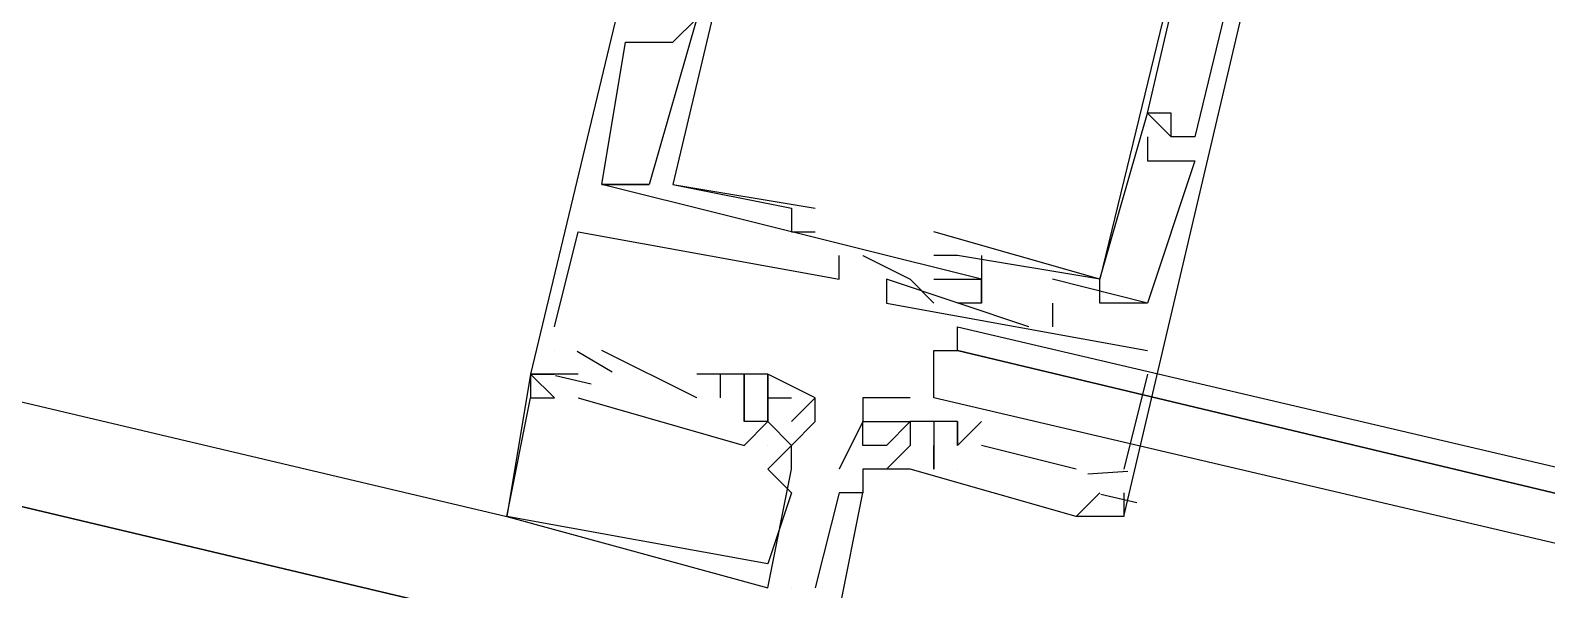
# Model space of a CAD drawing. Header units: feet. Extents: x -84 to 198, y -22 to 181.
# Drawn here: x 84.572 to 85.424, y 15.683 to 15.998 of the extents above; entities that cross this region are included whole.
import ezdxf

# ---------------------------------------------------------------- set-up
doc = ezdxf.new("R2010")
doc.units = ezdxf.units.FT
doc.layers.add('A-LINEA', color=7, linetype='CONTINUOUS')

msp = doc.modelspace()

# ---------------------------------------------------------------- linework, layer by layer
at = {"layer": 'A-LINEA'}
for p, q in [((77.3867, 17.4311), (89.6, 14.5378)), ((77.7333, 17.4044), (84.84, 15.7244)), ((84.9067, 15.9911), (84.9067, 15.9911)), ((84.9067, 15.9911), (84.9067, 15.9911)), ((84.9067, 15.9911), (84.9067, 15.9911)), ((84.9333, 15.9911), (84.9333, 15.9911)), ((84.9333, 15.9911), (84.9333, 15.9911)), ((84.9333, 15.9911), (84.9333, 15.9911)), ((85.2, 15.9511), (85.2, 15.9511)), ((85.2, 15.9511), (85.2, 15.9511)), ((85.2, 15.9511), (85.2, 15.9511)), ((85.2, 15.9511), (85.2, 15.9511)), ((85.2, 15.9511), (85.2, 15.9511)), ((85.2, 15.9511), (85.2, 15.9511)), ((85.2, 15.9511), (85.2, 15.9511)), ((85.2, 15.9511), (85.2, 15.9511)), ((85.2, 15.9511), (85.2, 15.9511)), ((85.2133, 15.9511), (85.2133, 15.9511)), ((85.2133, 15.9511), (85.2133, 15.9511)), ((85.2133, 15.9511), (85.2133, 15.9511)), ((85.2, 15.9378), (85.2, 15.9378)), ((85.2, 15.9378), (85.2, 15.9378)), ((85.2, 15.9378), (85.2, 15.9378)), ((85.2133, 15.9378), (85.2133, 15.9378)), ((85.2133, 15.9378), (85.2133, 15.9378)), ((85.2133, 15.9378), (85.2133, 15.9378)), ((85.2133, 15.9378), (85.2133, 15.9378)), ((85.2133, 15.9378), (85.2133, 15.9378)), ((85.2133, 15.9378), (85.2133, 15.9378)), ((85.2267, 15.9378), (85.2267, 15.9378)), ((85.2267, 15.9378), (85.2267, 15.9378)), ((85.2267, 15.9378), (85.2267, 15.9378)), ((85.2, 15.9244), (85.2, 15.9244)), ((85.2, 15.9244), (85.2, 15.9244)), ((85.2, 15.9244), (85.2, 15.9244)), ((85.2267, 15.9244), (85.2267, 15.9244)), ((85.2267, 15.9244), (85.2267, 15.9244)), ((85.2267, 15.9244), (85.2267, 15.9244)), ((84.8933, 15.9111), (84.8933, 15.9111)), ((84.8933, 15.9111), (84.8933, 15.9111)), ((84.8933, 15.9111), (84.8933, 15.9111)), ((84.8933, 15.9111), (84.8933, 15.9111)), ((84.8933, 15.9111), (84.8933, 15.9111)), ((84.8933, 15.9111), (84.8933, 15.9111)), ((84.92, 15.9111), (84.92, 15.9111)), ((84.92, 15.9111), (84.92, 15.9111)), ((84.92, 15.9111), (84.92, 15.9111)), ((84.92, 15.9111), (84.92, 15.9111)), ((84.92, 15.9111), (84.92, 15.9111)), ((84.92, 15.9111), (84.92, 15.9111)), ((84.9333, 15.9111), (84.9333, 15.9111)), ((84.9333, 15.9111), (84.9333, 15.9111)), ((84.9333, 15.9111), (84.9333, 15.9111)), ((84.9333, 15.9111), (84.9333, 15.9111)), ((84.9333, 15.9111), (84.9333, 15.9111)), ((84.9333, 15.9111), (84.9333, 15.9111)), ((85, 15.8978), (85, 15.8978)), ((85, 15.8978), (85, 15.8978)), ((85, 15.8978), (85, 15.8978)), ((85.0133, 15.8978), (85.0133, 15.8978)), ((85.0133, 15.8978), (85.0133, 15.8978)), ((85.0133, 15.8978), (85.0133, 15.8978)), ((84.88, 15.8844), (84.88, 15.8844)), ((84.88, 15.8844), (84.88, 15.8844)), ((84.88, 15.8844), (84.88, 15.8844)), ((85, 15.8844), (85, 15.8844)), ((85, 15.8844), (85, 15.8844)), ((85, 15.8844), (85, 15.8844)), ((85.0133, 15.8844), (85.0133, 15.8844)), ((85.0133, 15.8844), (85.0133, 15.8844)), ((85.0133, 15.8844), (85.0133, 15.8844)), ((85.08, 15.8844), (85.08, 15.8844)), ((85.08, 15.8844), (85.08, 15.8844)), ((85.08, 15.8844), (85.08, 15.8844)), ((85.0267, 15.8711), (85.0267, 15.8711)), ((85.0267, 15.8711), (85.0267, 15.8711)), ((85.0267, 15.8711), (85.0267, 15.8711)), ((85.04, 15.8711), (85.04, 15.8711)), ((85.04, 15.8711), (85.04, 15.8711)), ((85.04, 15.8711), (85.04, 15.8711)), ((85.08, 15.8711), (85.08, 15.8711)), ((85.08, 15.8711), (85.08, 15.8711)), ((85.08, 15.8711), (85.08, 15.8711)), ((85.0933, 15.8711), (85.0933, 15.8711)), ((85.0933, 15.8711), (85.0933, 15.8711)), ((85.0933, 15.8711), (85.0933, 15.8711)), ((85.1067, 15.8711), (85.1067, 15.8711)), ((85.1067, 15.8711), (85.1067, 15.8711)), ((85.1067, 15.8711), (85.1067, 15.8711)), ((85.0267, 15.8578), (85.0267, 15.8578)), ((85.0267, 15.8578), (85.0267, 15.8578)), ((85.0267, 15.8578), (85.0267, 15.8578)), ((85.0533, 15.8578), (85.0533, 15.8578)), ((85.0533, 15.8578), (85.0533, 15.8578)), ((85.0533, 15.8578), (85.0533, 15.8578)), ((85.0667, 15.8578), (85.0667, 15.8578)), ((85.0667, 15.8578), (85.0667, 15.8578)), ((85.0667, 15.8578), (85.0667, 15.8578)), ((85.08, 15.8578), (85.08, 15.8578)), ((85.08, 15.8578), (85.08, 15.8578)), ((85.08, 15.8578), (85.08, 15.8578)), ((85.1067, 15.8444), (85.1067, 15.8578)), ((85.1067, 15.8578), (85.1067, 15.8578)), ((85.1067, 15.8578), (85.1067, 15.8578)), ((85.1067, 15.8578), (85.1067, 15.8578)), ((85.1067, 15.8444), (85.1067, 15.8578)), ((85.1067, 15.8578), (85.1067, 15.8578)), ((85.1067, 15.8578), (85.1067, 15.8578)), ((85.1067, 15.8578), (85.1067, 15.8578)), ((85.1067, 15.8444), (85.1067, 15.8578)), ((85.1067, 15.8578), (85.1067, 15.8578)), ((85.1067, 15.8578), (85.1067, 15.8578)), ((85.1067, 15.8578), (85.1067, 15.8578)), ((85.1467, 15.8578), (85.1467, 15.8578)), ((85.1467, 15.8578), (85.1467, 15.8578)), ((85.1467, 15.8578), (85.1467, 15.8578)), ((85.1733, 15.8578), (85.1733, 15.8578)), ((85.1733, 15.8578), (85.1733, 15.8578)), ((85.1733, 15.8578), (85.1733, 15.8578)), ((85.1733, 15.8578), (85.1733, 15.8578)), ((85.1733, 15.8578), (85.1733, 15.8578)), ((85.1733, 15.8578), (85.1733, 15.8578)), ((85.1733, 15.8578), (85.1733, 15.8578)), ((85.1733, 15.8578), (85.1733, 15.8578)), ((85.1733, 15.8578), (85.1733, 15.8578)), ((85.0533, 15.8444), (85.0533, 15.8444)), ((85.0533, 15.8444), (85.0533, 15.8444)), ((85.0533, 15.8444), (85.0533, 15.8444)), ((85.08, 15.8444), (85.08, 15.8444)), ((85.08, 15.8444), (85.08, 15.8444)), ((85.08, 15.8444), (85.08, 15.8444)), ((85.0933, 15.8444), (85.0933, 15.8444)), ((85.0933, 15.8444), (85.0933, 15.8444)), ((85.0933, 15.8444), (85.0933, 15.8444)), ((85.1067, 15.8444), (85.1067, 15.8444)), ((85.1067, 15.8444), (85.1067, 15.8444)), ((85.1067, 15.8444), (85.1067, 15.8444)), ((85.1067, 15.8444), (85.1067, 15.8444)), ((85.1067, 15.8444), (85.1067, 15.8444)), ((85.1067, 15.8444), (85.1067, 15.8444)), ((85.1467, 15.8444), (85.1467, 15.8311)), ((85.1467, 15.8444), (85.1467, 15.8444)), ((85.1467, 15.8444), (85.1467, 15.8311)), ((85.1467, 15.8444), (85.1467, 15.8444)), ((85.1467, 15.8444), (85.1467, 15.8311)), ((85.1467, 15.8444), (85.1467, 15.8444)), ((85.2, 15.8444), (85.1733, 15.8444)), ((85.1733, 15.8444), (85.1733, 15.8444)), ((85.1733, 15.8444), (85.1733, 15.8444)), ((85.2, 15.8444), (85.1733, 15.8444)), ((85.1733, 15.8444), (85.1733, 15.8444)), ((85.1733, 15.8444), (85.1733, 15.8444)), ((85.2, 15.8444), (85.1733, 15.8444)), ((85.1733, 15.8444), (85.1733, 15.8444)), ((85.1733, 15.8444), (85.1733, 15.8444)), ((85.2, 15.8444), (85.2, 15.8444)), ((85.2, 15.8444), (85.2, 15.8444)), ((85.2, 15.8444), (85.2, 15.8444)), ((85.2, 15.8444), (85.2, 15.8444)), ((85.2, 15.8444), (85.2, 15.8444)), ((85.2, 15.8444), (85.2, 15.8444)), ((85.2, 15.8444), (85.2, 15.8444)), ((85.2, 15.8444), (85.2, 15.8444)), ((85.2, 15.8444), (85.2, 15.8444)), ((84.8667, 15.8311), (84.8667, 15.8311)), ((84.8667, 15.8311), (84.8667, 15.8311)), ((84.8667, 15.8311), (84.8667, 15.8311)), ((85.1333, 15.8311), (85.1333, 15.8311)), ((85.1333, 15.8311), (85.1333, 15.8311)), ((85.1333, 15.8311), (85.1333, 15.8311)), ((85.1467, 15.8311), (85.1467, 15.8311)), ((85.1467, 15.8311), (85.1467, 15.8311)), ((85.1467, 15.8311), (85.1467, 15.8311)), ((84.8667, 15.8178), (84.8667, 15.8178)), ((84.8667, 15.8178), (84.8667, 15.8178)), ((84.8667, 15.8178), (84.8667, 15.8178)), ((84.8991, 15.8056), (84.8795, 15.8172)), ((84.8991, 15.8056), (84.8795, 15.8172)), ((84.8991, 15.8056), (84.8795, 15.8172)), ((84.9467, 15.7911), (84.8933, 15.8178)), ((84.8933, 15.8178), (84.8933, 15.8178)), ((84.9467, 15.7911), (84.8933, 15.8178)), ((84.8933, 15.8178), (84.8933, 15.8178)), ((84.9467, 15.7911), (84.8933, 15.8178)), ((84.8933, 15.8178), (84.8933, 15.8178)), ((85.2, 15.8178), (85.2, 15.8178)), ((85.2, 15.8178), (85.2, 15.8178)), ((85.2, 15.8178), (85.2, 15.8178)), ((84.8533, 15.8044), (84.8533, 15.8044)), ((84.8533, 15.8044), (84.8533, 15.8044)), ((84.8533, 15.8044), (84.8533, 15.8044)), ((84.8533, 15.8044), (84.8533, 15.8044)), ((84.8533, 15.8044), (84.8533, 15.8044)), ((84.8533, 15.8044), (84.8533, 15.8044)), ((84.8533, 15.8044), (84.8533, 15.8044)), ((84.8533, 15.8044), (84.8533, 15.8044)), ((84.8533, 15.8044), (84.8533, 15.8044)), ((84.8533, 15.8044), (84.8533, 15.8044)), ((84.8533, 15.8044), (84.8533, 15.8044)), ((84.8533, 15.8044), (84.8533, 15.8044)), ((84.88, 15.8044), (84.8667, 15.8044)), ((84.8667, 15.8044), (84.8667, 15.8044)), ((84.8667, 15.8044), (84.8667, 15.8044)), ((84.8667, 15.8044), (84.8667, 15.8044)), ((84.88, 15.8044), (84.8667, 15.8044)), ((84.8667, 15.8044), (84.8667, 15.8044)), ((84.8667, 15.8044), (84.8667, 15.8044)), ((84.8667, 15.8044), (84.8667, 15.8044)), ((84.88, 15.8044), (84.8667, 15.8044)), ((84.8667, 15.8044), (84.8667, 15.8044)), ((84.8667, 15.8044), (84.8667, 15.8044)), ((84.8667, 15.8044), (84.8667, 15.8044)), ((84.88, 15.8044), (84.88, 15.8044)), ((84.88, 15.8044), (84.88, 15.8044)), ((84.88, 15.8044), (84.88, 15.8044)), ((84.96, 15.8044), (84.9467, 15.8044)), ((84.9467, 15.8044), (84.9467, 15.8044)), ((84.96, 15.8044), (84.9467, 15.8044)), ((84.9467, 15.8044), (84.9467, 15.8044)), ((84.96, 15.8044), (84.9467, 15.8044)), ((84.9467, 15.8044), (84.9467, 15.8044)), ((84.96, 15.7911), (84.96, 15.8044)), ((84.96, 15.8044), (84.96, 15.8044)), ((84.96, 15.8044), (84.96, 15.8044)), ((84.96, 15.7911), (84.96, 15.8044)), ((84.96, 15.8044), (84.96, 15.8044)), ((84.96, 15.8044), (84.96, 15.8044)), ((84.96, 15.7911), (84.96, 15.8044)), ((84.96, 15.8044), (84.96, 15.8044)), ((84.96, 15.8044), (84.96, 15.8044)), ((84.9733, 15.8044), (84.9733, 15.8044)), ((84.9733, 15.8044), (84.9733, 15.8044)), ((84.9733, 15.8044), (84.9733, 15.8044)), ((84.9733, 15.8044), (84.9733, 15.8044)), ((84.9733, 15.8044), (84.9733, 15.8044)), ((84.9733, 15.8044), (84.9733, 15.8044)), ((84.9867, 15.8044), (84.9867, 15.8044)), ((84.9867, 15.8044), (84.9867, 15.8044)), ((84.9867, 15.8044), (84.9867, 15.8044)), ((84.9867, 15.8044), (84.9867, 15.8044)), ((84.9867, 15.8044), (84.9867, 15.8044)), ((84.9867, 15.8044), (84.9867, 15.8044)), ((85.2, 15.8044), (85.1867, 15.7511)), ((85.2, 15.8044), (85.1867, 15.7511)), ((85.2, 15.8044), (85.1867, 15.7511)), ((85.2, 15.8044), (85.2, 15.8044)), ((85.2, 15.8044), (85.2, 15.8044)), ((85.2, 15.8044), (85.2, 15.8044)), ((84.8873, 15.7988), (84.8673, 15.8035)), ((84.8873, 15.7988), (84.8673, 15.8035)), ((84.8873, 15.7988), (84.8673, 15.8035)), ((84.8533, 15.7911), (84.8533, 15.7911)), ((84.8533, 15.7911), (84.8533, 15.7911)), ((84.8533, 15.7911), (84.8533, 15.7911)), ((84.8533, 15.7911), (84.8533, 15.7911)), ((84.8533, 15.7911), (84.8533, 15.7911)), ((84.8533, 15.7911), (84.8533, 15.7911)), ((84.8533, 15.7911), (84.8533, 15.7911)), ((84.8533, 15.7911), (84.8533, 15.7911)), ((84.8533, 15.7911), (84.8533, 15.7911)), ((84.8667, 15.7911), (84.8667, 15.7911)), ((84.8667, 15.7911), (84.8667, 15.7911)), ((84.8667, 15.7911), (84.8667, 15.7911)), ((84.8667, 15.7911), (84.8667, 15.7911)), ((84.8667, 15.7911), (84.8667, 15.7911)), ((84.8667, 15.7911), (84.8667, 15.7911)), ((84.8667, 15.7911), (84.8667, 15.7911)), ((84.8667, 15.7911), (84.8667, 15.7911)), ((84.8667, 15.7911), (84.8667, 15.7911)), ((84.88, 15.7911), (84.88, 15.7911)), ((84.88, 15.7911), (84.88, 15.7911)), ((84.88, 15.7911), (84.88, 15.7911)), ((84.9467, 15.7911), (84.9467, 15.7911)), ((84.9467, 15.7911), (84.9467, 15.7911)), ((84.9467, 15.7911), (84.9467, 15.7911)), ((84.96, 15.7911), (84.96, 15.7911)), ((84.96, 15.7911), (84.96, 15.7911)), ((84.96, 15.7911), (84.96, 15.7911)), ((84.9733, 15.7911), (84.9733, 15.7911)), ((84.9733, 15.7911), (84.9733, 15.7911)), ((84.9733, 15.7911), (84.9733, 15.7911)), ((84.9733, 15.7911), (84.9733, 15.7911)), ((84.9733, 15.7911), (84.9733, 15.7911)), ((84.9733, 15.7911), (84.9733, 15.7911)), ((84.9733, 15.7911), (84.9733, 15.7911)), ((84.9733, 15.7911), (84.9733, 15.7911)), ((84.9733, 15.7911), (84.9733, 15.7911)), ((84.9867, 15.7911), (84.9867, 15.7911)), ((84.9867, 15.7911), (84.9867, 15.7911)), ((84.9867, 15.7911), (84.9867, 15.7911)), ((84.9867, 15.7911), (84.9867, 15.7911)), ((84.9867, 15.7911), (84.9867, 15.7911)), ((84.9867, 15.7911), (84.9867, 15.7911)), ((84.9867, 15.7911), (84.9867, 15.7911)), ((84.9867, 15.7911), (84.9867, 15.7911)), ((84.9867, 15.7911), (84.9867, 15.7911)), ((85.0133, 15.7911), (85, 15.7778)), ((85, 15.7911), (85, 15.7911)), ((85.0133, 15.7911), (85, 15.7778)), ((85, 15.7911), (85, 15.7911)), ((85.0133, 15.7911), (85, 15.7778)), ((85, 15.7911), (85, 15.7911)), ((85.0133, 15.7911), (85.0133, 15.7911)), ((85.0133, 15.7911), (85.0133, 15.7911)), ((85.0133, 15.7911), (85.0133, 15.7911)), ((85.0133, 15.7911), (85.0133, 15.7911)), ((85.0133, 15.7911), (85.0133, 15.7911)), ((85.0133, 15.7911), (85.0133, 15.7911)), ((85.04, 15.7911), (85.04, 15.7911)), ((85.0667, 15.7911), (85.0667, 15.7911)), ((84.9733, 15.7778), (84.9733, 15.7778)), ((84.9733, 15.7778), (84.9733, 15.7778)), ((84.9733, 15.7778), (84.9733, 15.7778)), ((84.9733, 15.7778), (84.9733, 15.7778)), ((84.9733, 15.7778), (84.9733, 15.7778)), ((84.9733, 15.7778), (84.9733, 15.7778)), ((84.9867, 15.7778), (84.9867, 15.7778)), ((84.9867, 15.7778), (85, 15.7644)), ((84.9867, 15.7778), (84.9867, 15.7778)), ((84.9867, 15.7778), (84.9867, 15.7778)), ((84.9867, 15.7778), (84.9867, 15.7778)), ((84.9867, 15.7778), (85, 15.7644)), ((84.9867, 15.7778), (84.9867, 15.7778)), ((84.9867, 15.7778), (84.9867, 15.7778)), ((84.9867, 15.7778), (84.9867, 15.7778)), ((84.9867, 15.7778), (85, 15.7644)), ((84.9867, 15.7778), (84.9867, 15.7778)), ((84.9867, 15.7778), (84.9867, 15.7778)), ((85, 15.7778), (85, 15.7778)), ((85, 15.7778), (85, 15.7778)), ((85, 15.7778), (85, 15.7778)), ((85.0133, 15.7778), (85.0133, 15.7778)), ((85.0133, 15.7778), (85.0133, 15.7778)), ((85.0133, 15.7778), (85.0133, 15.7778)), ((85.04, 15.7778), (85.04, 15.7778)), ((85.04, 15.7778), (85.04, 15.7778)), ((85.0667, 15.7778), (85.0667, 15.7778)), ((85.0667, 15.7778), (85.0667, 15.7778)), ((85.0667, 15.7778), (85.0667, 15.7778)), ((85.0933, 15.7778), (85.0667, 15.7778)), ((85.0667, 15.7778), (85.0667, 15.7778)), ((85.0933, 15.7778), (85.0667, 15.7778)), ((85.0667, 15.7778), (85.0667, 15.7778)), ((85.0933, 15.7778), (85.0667, 15.7778)), ((85.0667, 15.7778), (85.0667, 15.7778)), ((85.08, 15.7778), (85.08, 15.7644)), ((85.08, 15.7778), (85.08, 15.7778)), ((85.08, 15.7778), (85.08, 15.7778)), ((85.08, 15.7778), (85.08, 15.7644)), ((85.08, 15.7778), (85.08, 15.7778)), ((85.08, 15.7778), (85.08, 15.7778)), ((85.08, 15.7778), (85.08, 15.7644)), ((85.08, 15.7778), (85.08, 15.7778)), ((85.08, 15.7778), (85.08, 15.7778)), ((85.0933, 15.7644), (85.1067, 15.7778)), ((85.0933, 15.7778), (85.0933, 15.7778)), ((85.0933, 15.7778), (85.0933, 15.7778)), ((85.0933, 15.7778), (85.0933, 15.7778)), ((85.0933, 15.7644), (85.1067, 15.7778)), ((85.0933, 15.7778), (85.0933, 15.7778)), ((85.0933, 15.7778), (85.0933, 15.7778)), ((85.0933, 15.7778), (85.0933, 15.7778)), ((85.0933, 15.7644), (85.1067, 15.7778)), ((85.0933, 15.7778), (85.0933, 15.7778)), ((85.0933, 15.7778), (85.0933, 15.7778)), ((85.0933, 15.7778), (85.0933, 15.7778)), ((85.1067, 15.7778), (85.1067, 15.7778)), ((85.1067, 15.7778), (85.1067, 15.7778)), ((85.1067, 15.7778), (85.1067, 15.7778)), ((84.9733, 15.7644), (84.9733, 15.7644)), ((84.9733, 15.7644), (84.9733, 15.7644)), ((84.9733, 15.7644), (84.9733, 15.7644)), ((84.9733, 15.7644), (84.9733, 15.7644)), ((84.9733, 15.7644), (84.9733, 15.7644)), ((84.9733, 15.7644), (84.9733, 15.7644)), ((84.9867, 15.7644), (84.9867, 15.7644)), ((84.9867, 15.7644), (84.9867, 15.7644)), ((84.9867, 15.7644), (84.9867, 15.7644)), ((84.9867, 15.7644), (84.9867, 15.7644)), ((84.9867, 15.7644), (84.9867, 15.7644)), ((84.9867, 15.7644), (84.9867, 15.7644)), ((84.9867, 15.7644), (84.9867, 15.7644)), ((84.9867, 15.7644), (84.9867, 15.7644)), ((84.9867, 15.7644), (84.9867, 15.7644)), ((84.9867, 15.7644), (84.9867, 15.7644)), ((84.9867, 15.7644), (84.9867, 15.7644)), ((84.9867, 15.7644), (84.9867, 15.7644)), ((85, 15.7644), (85, 15.7644)), ((85, 15.7644), (85, 15.7644)), ((85, 15.7644), (85, 15.7644)), ((85, 15.7644), (85, 15.7644)), ((85, 15.7644), (85, 15.7644)), ((85, 15.7644), (85, 15.7644)), ((85, 15.7644), (85, 15.7644)), ((85, 15.7644), (85, 15.7644)), ((85, 15.7644), (85, 15.7644)), ((85.04, 15.7644), (85.04, 15.7644)), ((85.0533, 15.7644), (85.0533, 15.7644)), ((85.0667, 15.7644), (85.0667, 15.7644)), ((85.0667, 15.7644), (85.0667, 15.7644)), ((85.0667, 15.7644), (85.0667, 15.7644)), ((85.0667, 15.7644), (85.0667, 15.7644)), ((85.0667, 15.7644), (85.0667, 15.7644)), ((85.0667, 15.7644), (85.0667, 15.7644)), ((85.0667, 15.7644), (85.0667, 15.7644)), ((85.08, 15.7644), (85.08, 15.7644)), ((85.08, 15.7644), (85.08, 15.7644)), ((85.08, 15.7644), (85.08, 15.7644)), ((85.08, 15.7644), (85.08, 15.7644)), ((85.08, 15.7644), (85.08, 15.7644)), ((85.08, 15.7644), (85.08, 15.7644)), ((85.08, 15.7644), (85.08, 15.7644)), ((85.08, 15.7644), (85.08, 15.7644)), ((85.08, 15.7644), (85.08, 15.7644)), ((85.0933, 15.7644), (85.0933, 15.7644)), ((85.0933, 15.7644), (85.0933, 15.7644)), ((85.0933, 15.7644), (85.0933, 15.7644)), ((85.0933, 15.7644), (85.0933, 15.7644)), ((85.0933, 15.7644), (85.0933, 15.7644)), ((85.0933, 15.7644), (85.0933, 15.7644)), ((85.0933, 15.7644), (85.0933, 15.7644)), ((85.0933, 15.7644), (85.0933, 15.7644)), ((85.0933, 15.7644), (85.0933, 15.7644)), ((85.0933, 15.7644), (85.0933, 15.7644)), ((85.0933, 15.7644), (85.0933, 15.7644)), ((85.0933, 15.7644), (85.0933, 15.7644)), ((85.16, 15.7511), (85.1067, 15.7644)), ((85.1067, 15.7644), (85.1067, 15.7644)), ((85.16, 15.7511), (85.1067, 15.7644)), ((85.1067, 15.7644), (85.1067, 15.7644)), ((85.16, 15.7511), (85.1067, 15.7644)), ((85.1067, 15.7644), (85.1067, 15.7644)), ((84.9867, 15.7511), (84.9867, 15.7511)), ((84.9867, 15.7511), (84.9867, 15.7511)), ((84.9867, 15.7511), (84.9867, 15.7511)), ((85, 15.7511), (85, 15.7511)), ((85, 15.7511), (85, 15.7511)), ((85, 15.7511), (85, 15.7511)), ((85.0267, 15.7511), (85.0267, 15.7511)), ((85.0267, 15.7511), (85.0267, 15.7511)), ((85.04, 15.7511), (85.04, 15.7511)), ((85.04, 15.7511), (85.04, 15.7511)), ((85.0533, 15.7511), (85.0533, 15.7511)), ((85.0533, 15.7511), (85.0533, 15.7511)), ((85.0533, 15.7511), (85.0533, 15.7511)), ((85.0533, 15.7511), (85.0533, 15.7511)), ((85.0667, 15.7511), (85.0667, 15.7511)), ((85.0667, 15.7511), (85.0667, 15.7511)), ((85.0667, 15.7511), (85.0667, 15.7511)), ((85.0667, 15.7511), (85.0667, 15.7511)), ((85.0667, 15.7511), (85.0667, 15.7511)), ((85.0667, 15.7511), (85.0667, 15.7511)), ((85.08, 15.7511), (85.08, 15.7511)), ((85.08, 15.7511), (85.08, 15.7511)), ((85.08, 15.7511), (85.08, 15.7511)), ((85.08, 15.7511), (85.08, 15.7511)), ((85.08, 15.7511), (85.08, 15.7511)), ((85.08, 15.7511), (85.08, 15.7511)), ((85.0933, 15.7511), (85.0933, 15.7511)), ((85.0933, 15.7511), (85.0933, 15.7511)), ((85.0933, 15.7511), (85.0933, 15.7511)), ((85.0933, 15.7511), (85.0933, 15.7511)), ((85.0933, 15.7511), (85.0933, 15.7511)), ((85.0933, 15.7511), (85.0933, 15.7511)), ((85.16, 15.7511), (85.16, 15.7511)), ((85.16, 15.7511), (85.16, 15.7511)), ((85.16, 15.7511), (85.16, 15.7511)), ((85.1891, 15.7498), (85.1665, 15.7482)), ((85.1891, 15.7498), (85.1665, 15.7482)), ((85.1891, 15.7498), (85.1665, 15.7482)), ((85.1867, 15.7511), (85.1867, 15.7511)), ((85.1867, 15.7511), (85.1867, 15.7511)), ((85.1867, 15.7511), (85.1867, 15.7511)), ((85, 15.7378), (85, 15.7378)), ((85, 15.7378), (85, 15.7378)), ((85, 15.7378), (85, 15.7378)), ((85.0267, 15.7378), (85.0267, 15.7378)), ((85.0267, 15.7378), (85.0267, 15.7378)), ((85.04, 15.7378), (85.04, 15.7378)), ((85.04, 15.7378), (85.04, 15.7378)), ((85.04, 15.7378), (85.04, 15.7378)), ((85.1733, 15.7378), (85.1733, 15.7378)), ((85.1733, 15.7378), (85.1733, 15.7378)), ((85.1733, 15.7378), (85.1733, 15.7378)), ((85.194, 15.7321), (85.1739, 15.7368)), ((85.194, 15.7321), (85.1739, 15.7368)), ((85.194, 15.7321), (85.1739, 15.7368)), ((85.1867, 15.7378), (85.1867, 15.7378)), ((85.1867, 15.7378), (85.1867, 15.7378)), ((85.1867, 15.7378), (85.1867, 15.7378)), ((84.84, 15.7244), (84.84, 15.7244)), ((84.84, 15.7244), (84.84, 15.7244)), ((84.84, 15.7244), (84.84, 15.7244)), ((84.84, 15.7244), (84.84, 15.7244)), ((84.84, 15.7244), (84.84, 15.7244)), ((84.84, 15.7244), (84.84, 15.7244)), ((85.16, 15.7244), (85.16, 15.7244)), ((85.16, 15.7244), (85.16, 15.7244)), ((85.16, 15.7244), (85.16, 15.7244)), ((85.16, 15.7244), (85.16, 15.7244)), ((85.16, 15.7244), (85.16, 15.7244)), ((85.16, 15.7244), (85.16, 15.7244)), ((85.1733, 15.7244), (85.1733, 15.7244)), ((85.1733, 15.7244), (85.1733, 15.7244)), ((85.1733, 15.7244), (85.1733, 15.7244)), ((85.1733, 15.7244), (85.1733, 15.7244)), ((85.1733, 15.7244), (85.1733, 15.7244)), ((85.1733, 15.7244), (85.1733, 15.7244)), ((85.1867, 15.7244), (85.1867, 15.7244)), ((85.1867, 15.7244), (85.1867, 15.7244)), ((85.1867, 15.7244), (85.1867, 15.7244)), ((85.1867, 15.7244), (85.1867, 15.7244)), ((85.1867, 15.7244), (85.1867, 15.7244)), ((85.1867, 15.7244), (85.1867, 15.7244)), ((84.9867, 15.6978), (84.9867, 15.6978)), ((84.9867, 15.6978), (84.9867, 15.6978)), ((84.9867, 15.6978), (84.9867, 15.6978)), ((84.9867, 15.6844), (84.9867, 15.6844)), ((84.9867, 15.6844), (84.9867, 15.6844)), ((84.9867, 15.6844), (84.9867, 15.6844)), ((85, 15.6844), (85, 15.6844)), ((85.0133, 15.6844), (85.0133, 15.6844)), ((85.0133, 15.6844), (85.0133, 15.6844))]:
    msp.add_line(p, q, dxfattribs=at)
for points in [[(126.2667, 36.6311), (119.2267, 38.2978), (119.16, 37.9644), (109.12, 40.3378), (105.48, 24.9378), (96.3733, 27.2578), (96.2667, 26.7644), (92.6933, 27.6178), (92.1333, 25.2311), (89.6, 14.5378), (77.3867, 17.4311), (77.2267, 16.7778), (73.6667, 17.6178), (72.7067, 13.6044), (71.9067, 10.1778)], [(85.0133, 16.4711), (84.8533, 15.8044), (84.8533, 15.7911)], [(85.0133, 16.4711), (84.8533, 15.8044), (84.8533, 15.7911)], [(85.0133, 16.4711), (84.8533, 15.8044), (84.8533, 15.7911)], [(85.0267, 16.4444), (85.0267, 16.4178), (85.04, 16.4178), (84.9467, 16.0178), (84.9333, 16.0178), (84.92, 16.0044), (84.9333, 16.0044), (84.9467, 16.0044), (84.92, 15.9111)], [(85.0267, 16.4444), (85.0267, 16.4178), (85.04, 16.4178), (84.9467, 16.0178), (84.9333, 16.0178), (84.92, 16.0044), (84.9333, 16.0044), (84.9467, 16.0044), (84.92, 15.9111)], [(85.0267, 16.4444), (85.0267, 16.4178), (85.04, 16.4178), (84.9467, 16.0178), (84.9333, 16.0178), (84.92, 16.0044), (84.9333, 16.0044), (84.9467, 16.0044), (84.92, 15.9111)], [(85.1867, 15.7244), (85.3467, 16.4044), (85.2, 16.4311)], [(85.1867, 15.7244), (85.3467, 16.4044), (85.2, 16.4311)], [(85.1867, 15.7244), (85.3467, 16.4044), (85.2, 16.4311)], [(85.1333, 16.3911), (85.0533, 16.4178), (84.9333, 15.9111), (85.0133, 15.8978), (85.0133, 15.8978)], [(85.1333, 16.3911), (85.0533, 16.4178), (84.9333, 15.9111), (85.0133, 15.8978), (85.0133, 15.8978)], [(85.1333, 16.3911), (85.0533, 16.4178), (84.9333, 15.9111), (85.0133, 15.8978), (85.0133, 15.8978)], [(85.1733, 15.8578), (85.2, 15.9511), (85.2133, 15.9378), (85.2133, 15.9511), (85.2, 15.9511), (85.2933, 16.3511), (85.3067, 16.3511), (85.32, 16.3778), (85.3333, 16.3778), (85.32, 16.3778), (85.3067, 16.3644), (85.2133, 16.3778), (85.2133, 16.3911), (85.2, 16.3778), (85.2933, 16.3511), (85.1733, 15.8578), (85.08, 15.8844)], [(85.1733, 15.8578), (85.2, 15.9511), (85.2133, 15.9378), (85.2133, 15.9511), (85.2, 15.9511), (85.2933, 16.3511), (85.3067, 16.3511), (85.32, 16.3778), (85.3333, 16.3778), (85.32, 16.3778), (85.3067, 16.3644), (85.2133, 16.3778), (85.2133, 16.3911), (85.2, 16.3778), (85.2933, 16.3511), (85.1733, 15.8578), (85.08, 15.8844)], [(85.1733, 15.8578), (85.2, 15.9511), (85.2133, 15.9378), (85.2133, 15.9511), (85.2, 15.9511), (85.2933, 16.3511), (85.3067, 16.3511), (85.32, 16.3778), (85.3333, 16.3778), (85.32, 16.3778), (85.3067, 16.3644), (85.2133, 16.3778), (85.2133, 16.3911), (85.2, 16.3778), (85.2933, 16.3511), (85.1733, 15.8578), (85.08, 15.8844)], [(85.3333, 16.3778), (85.2267, 15.9378), (85.2133, 15.9378), (85.2, 15.9511)], [(85.3333, 16.3778), (85.2267, 15.9378), (85.2133, 15.9378), (85.2, 15.9511)], [(85.3333, 16.3778), (85.2267, 15.9378), (85.2133, 15.9378), (85.2, 15.9511)], [(85.1067, 15.8711), (85.1067, 15.8711), (85.1067, 15.8578), (84.8933, 15.9111), (84.9067, 15.9911), (84.9333, 15.9911), (84.9467, 16.0044), (84.9333, 16.0044), (84.92, 16.0044)], [(85.1067, 15.8711), (85.1067, 15.8711), (85.1067, 15.8578), (84.8933, 15.9111), (84.9067, 15.9911), (84.9333, 15.9911), (84.9467, 16.0044), (84.9333, 16.0044), (84.92, 16.0044)], [(85.1067, 15.8711), (85.1067, 15.8711), (85.1067, 15.8578), (84.8933, 15.9111), (84.9067, 15.9911), (84.9333, 15.9911), (84.9467, 16.0044), (84.9333, 16.0044), (84.92, 16.0044)], [(85.2, 15.9378), (85.2, 15.9244), (85.2267, 15.9244), (85.2, 15.8444), (85.1467, 15.8578)], [(85.2, 15.9378), (85.2, 15.9244), (85.2267, 15.9244), (85.2, 15.8444), (85.1467, 15.8578)], [(85.2, 15.9378), (85.2, 15.9244), (85.2267, 15.9244), (85.2, 15.8444), (85.1467, 15.8578)], [(84.92, 15.9111), (84.8933, 15.9111), (84.92, 15.9111)], [(84.92, 15.9111), (84.8933, 15.9111), (84.92, 15.9111)], [(84.92, 15.9111), (84.8933, 15.9111), (84.92, 15.9111)], [(84.9333, 15.9111), (85, 15.8978), (85, 15.8844), (85.0133, 15.8844)], [(84.9333, 15.9111), (85, 15.8978), (85, 15.8844), (85.0133, 15.8844)], [(84.9333, 15.9111), (85, 15.8978), (85, 15.8844), (85.0133, 15.8844)], [(84.8667, 15.8311), (84.88, 15.8844), (85.0267, 15.8578), (85.0267, 15.8711)], [(84.8667, 15.8311), (84.88, 15.8844), (85.0267, 15.8578), (85.0267, 15.8711)], [(84.8667, 15.8311), (84.88, 15.8844), (85.0267, 15.8578), (85.0267, 15.8711)], [(85.04, 15.8711), (85.0667, 15.8578), (85.08, 15.8444)], [(85.04, 15.8711), (85.0667, 15.8578), (85.08, 15.8444)], [(85.04, 15.8711), (85.0667, 15.8578), (85.08, 15.8444)], [(85.2, 15.8444), (85.1733, 15.8444), (85.1733, 15.8578), (85.0933, 15.8711), (85.08, 15.8711), (85.08, 15.8711)], [(85.2, 15.8444), (85.1733, 15.8444), (85.1733, 15.8578), (85.0933, 15.8711), (85.08, 15.8711), (85.08, 15.8711)], [(85.2, 15.8444), (85.1733, 15.8444), (85.1733, 15.8578), (85.0933, 15.8711), (85.08, 15.8711), (85.08, 15.8711)], [(85.1333, 15.8311), (85.0533, 15.8578), (85.0533, 15.8444), (85.2, 15.8178)], [(85.1333, 15.8311), (85.0533, 15.8578), (85.0533, 15.8444), (85.2, 15.8178)], [(85.1333, 15.8311), (85.0533, 15.8578), (85.0533, 15.8444), (85.2, 15.8178)], [(85.08, 15.8578), (85.1067, 15.8578), (85.1067, 15.8444), (85.0933, 15.8444)], [(85.08, 15.8578), (85.1067, 15.8578), (85.1067, 15.8444), (85.0933, 15.8444)], [(85.08, 15.8578), (85.1067, 15.8578), (85.1067, 15.8444), (85.0933, 15.8444)], [(88.68, 14.9778), (88.6667, 14.9644), (85.0933, 15.8178), (85.0933, 15.8311), (88.68, 14.9911), (88.68, 14.9778)], [(88.6667, 14.9511), (85.08, 15.7911), (85.08, 15.8178), (85.0933, 15.8178), (88.6667, 14.9644), (88.6667, 14.9511)], [(85, 15.7644), (84.9867, 15.7511), (84.9867, 15.7511), (85, 15.7378), (85, 15.7378), (84.9867, 15.6978), (84.9867, 15.6978), (84.84, 15.7244), (84.84, 15.7244), (84.8533, 15.7911), (84.8667, 15.7911), (84.8533, 15.8044)], [(84.8533, 15.8044), (84.84, 15.7244), (84.84, 15.7244), (84.9867, 15.6844), (85, 15.7511), (85, 15.7644), (85.0133, 15.7778), (85.0133, 15.7911), (84.9867, 15.8044), (84.9867, 15.8044), (84.9867, 15.7911), (84.9867, 15.7911), (84.9867, 15.7778), (84.9867, 15.7778), (84.9733, 15.7644)], [(85, 15.7644), (84.9867, 15.7511), (84.9867, 15.7511), (85, 15.7378), (85, 15.7378), (84.9867, 15.6978), (84.9867, 15.6978), (84.84, 15.7244), (84.84, 15.7244), (84.8533, 15.7911), (84.8667, 15.7911), (84.8533, 15.8044)], [(84.8533, 15.8044), (84.84, 15.7244), (84.84, 15.7244), (84.9867, 15.6844), (85, 15.7511), (85, 15.7644), (85.0133, 15.7778), (85.0133, 15.7911), (84.9867, 15.8044), (84.9867, 15.8044), (84.9867, 15.7911), (84.9867, 15.7911), (84.9867, 15.7778), (84.9867, 15.7778), (84.9733, 15.7644)], [(85, 15.7644), (84.9867, 15.7511), (84.9867, 15.7511), (85, 15.7378), (85, 15.7378), (84.9867, 15.6978), (84.9867, 15.6978), (84.84, 15.7244), (84.84, 15.7244), (84.8533, 15.7911), (84.8667, 15.7911), (84.8533, 15.8044)], [(84.8533, 15.8044), (84.84, 15.7244), (84.84, 15.7244), (84.9867, 15.6844), (85, 15.7511), (85, 15.7644), (85.0133, 15.7778), (85.0133, 15.7911), (84.9867, 15.8044), (84.9867, 15.8044), (84.9867, 15.7911), (84.9867, 15.7911), (84.9867, 15.7778), (84.9867, 15.7778), (84.9733, 15.7644)], [(84.8667, 15.8044), (84.8533, 15.8044), (84.8667, 15.8044)], [(84.8667, 15.8044), (84.8533, 15.8044), (84.8667, 15.8044)], [(84.8667, 15.8044), (84.8533, 15.8044), (84.8667, 15.8044)], [(84.9867, 15.7911), (84.9867, 15.8044), (84.96, 15.8044)], [(84.9867, 15.7911), (84.9867, 15.8044), (84.96, 15.8044)], [(84.9867, 15.7911), (84.9867, 15.8044), (84.96, 15.8044)], [(84.9733, 15.8044), (84.9733, 15.7911), (84.9733, 15.8044), (84.9733, 15.7911), (84.9733, 15.7911)], [(84.9733, 15.8044), (84.9733, 15.7911), (84.9733, 15.8044), (84.9733, 15.7911), (84.9733, 15.7911)], [(84.9733, 15.8044), (84.9733, 15.7911), (84.9733, 15.8044), (84.9733, 15.7911), (84.9733, 15.7911)], [(84.88, 15.7911), (84.9733, 15.7644), (84.9867, 15.7778), (84.9733, 15.7778), (84.9733, 15.7911), (84.9733, 15.7778)], [(84.88, 15.7911), (84.9733, 15.7644), (84.9867, 15.7778), (84.9733, 15.7778), (84.9733, 15.7911), (84.9733, 15.7778)], [(84.88, 15.7911), (84.9733, 15.7644), (84.9867, 15.7778), (84.9733, 15.7778), (84.9733, 15.7911), (84.9733, 15.7778)], [(84.9867, 15.7778), (84.9867, 15.7911), (85, 15.7911)], [(84.9867, 15.7778), (84.9867, 15.7911), (85, 15.7911)], [(84.9867, 15.7778), (84.9867, 15.7911), (85, 15.7911)], [(85.0667, 15.7911), (85.04, 15.7911), (85.04, 15.7778), (85.0267, 15.7511)], [(85.0667, 15.7778), (85.0533, 15.7644), (85.04, 15.7644), (85.04, 15.7778), (85.0667, 15.7778)], [(85.0667, 15.7778), (85.0667, 15.7778), (85.0667, 15.7778), (85.0667, 15.7778), (85.0667, 15.7778), (85.0667, 15.7644), (85.0667, 15.7644), (85.0533, 15.7511), (85.04, 15.7511), (85.04, 15.7511), (85.04, 15.7378)], [(85.0933, 15.7778), (85.0933, 15.7644), (85.0933, 15.7778)], [(85.0933, 15.7778), (85.0933, 15.7644), (85.0933, 15.7778)], [(85.0933, 15.7778), (85.0933, 15.7644), (85.0933, 15.7778)], [(85.08, 15.7644), (85.08, 15.7511), (85.08, 15.7644)], [(85.08, 15.7644), (85.08, 15.7511), (85.08, 15.7644)], [(85.08, 15.7644), (85.08, 15.7511), (85.08, 15.7644)], [(85.04, 15.7511), (85.04, 15.7378), (85.0267, 15.7378), (85.0133, 15.6844)], [(85.16, 15.7244), (85.0667, 15.7511), (85.0533, 15.7511)], [(85.16, 15.7244), (85.0667, 15.7511), (85.0533, 15.7511)], [(85.16, 15.7244), (85.0667, 15.7511), (85.0533, 15.7511)], [(85.0267, 15.6711), (85.04, 15.7378), (85.04, 15.7378), (85.04, 15.7378), (85.04, 15.7378)], [(85.1733, 15.7244), (85.16, 15.7244), (85.1733, 15.7378)], [(85.1733, 15.7244), (85.16, 15.7244), (85.1733, 15.7378)], [(85.1733, 15.7244), (85.16, 15.7244), (85.1733, 15.7378)], [(85.1867, 15.7378), (85.1867, 15.7244), (85.1733, 15.7244)], [(85.1867, 15.7378), (85.1867, 15.7244), (85.1733, 15.7244)], [(85.1867, 15.7378), (85.1867, 15.7244), (85.1733, 15.7244)]]:
    msp.add_lwpolyline(points, dxfattribs=at)

doc.saveas('drawing.dxf')
